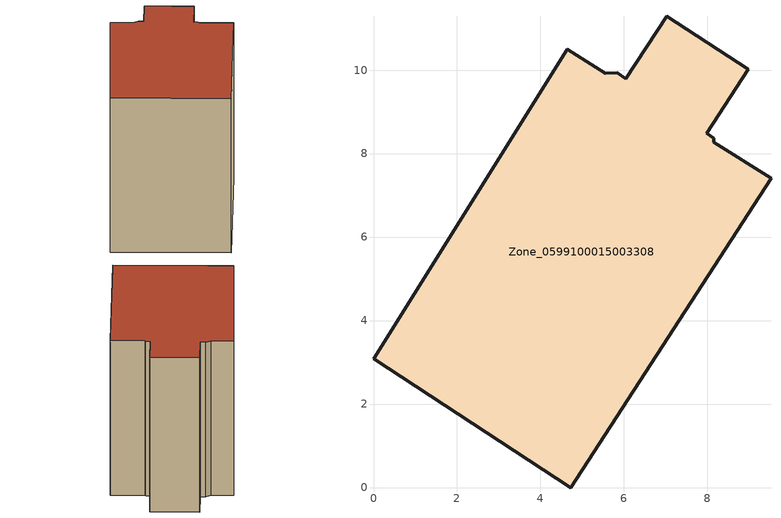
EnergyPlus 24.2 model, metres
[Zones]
Zone_0599100015003308
 floor ground (C_G): 8.16,8.37 8.15,8.27 9.52,7.4 4.72,0 0,3.08 4.64,10.5 5.55,9.93 5.84,9.93 6.05,9.79 7.03,11.29 8.98,10.02 7.98,8.48 z0.91
 wall outside (C_F): 8.98,10.02 7.03,11.29 6.05,9.79 5.84,9.93 5.55,9.93 4.64,10.5 0,3.08 4.72,0 9.52,7.4 8.15,8.27 8.16,8.37 7.98,8.48 8.98,10.02 z0.91:8.77
 roof outside (C_R): 8.15,8.27 8.16,8.37 7.98,8.48 8.98,10.02 7.03,11.29 6.05,9.79 5.84,9.93 5.55,9.93 4.64,10.5 0,3.08 4.72,0 9.52,7.4 z8.77
[BUILDING]
Pand.0599100015003308: North Axis=0; Terrain=City; Loads Convergence Tolerance Value=0.04; Temperature Convergence Tolerance Value=0.4; Solar Distribution=FullExterior; Maximum Number of Warmup Days=25; Minimum Number of Warmup Days=1
[Site:Location]
Rotterdam.The.Hague.AP_ZH_NLD Design_Conditions: Latitude=51.96; Longitude=4.45; Time Zone=1; Elevation=-4.5
[SITE:GROUNDTEMPERATURE:BUILDINGSURFACE]
18, 18, 18, 18, 18, 18, 18, 18, 18, 18, 18, 18
[MATERIAL] Thermal Absorptance=0.9; Solar Absorptance=0.7; Visible Absorptance=0.7
Name | Roughness | Thickness | Conductivity | Density | Specific Heat
G.TI.1965-1974 | MediumSmooth | 0.15 | 0.882353 | 540 | 1210
F.TI.1965-1974 | Rough | 0.3 | 0.697674 | 1920 | 840
R.TI.1965-1974 | MediumRough | 0.2 | 0.232558 | 1500 | 1000
[CONSTRUCTION]
C_G: G.TI.1965-1974
C_F: F.TI.1965-1974
C_R: R.TI.1965-1974
[ZONE]
Zone_0599100015003308: Type=1; Multiplier=1; Ceiling Height=Autocalculate; Volume=Autocalculate; Floor Area=autocalculate; Part of Total Floor Area=Yes
[ZONEINFILTRATION:DESIGNFLOWRATE]
Infil_Zone_0599100015003308: Zone or ZoneList or Space or SpaceList=Zone_0599100015003308; Schedule=AlwaysOn; Design Flow Rate Calculation Method=Flow/Area; Flow Rate per Floor Area=0.003; Constant Term Coefficient=1; Temperature Term Coefficient=0; Velocity Term Coefficient=0; Velocity Squared Term Coefficient=0
[HVACTEMPLATE:ZONE:IDEALLOADSAIRSYSTEM]
Zone_0599100015003308: Maximum Heating Supply Air Temperature=50; Minimum Cooling Supply Air Temperature=13; Maximum Heating Supply Air Humidity Ratio=0.0156; Minimum Cooling Supply Air Humidity Ratio=0.0077; Heating Limit=NoLimit; Cooling Limit=NoLimit; Dehumidification Control Type=ConstantSensibleHeatRatio; Cooling Sensible Heat Ratio=0.7; Dehumidification Setpoint=60; Humidification Control Type=None; Humidification Setpoint=30; Outdoor Air Method=None; Outdoor Air Flow Rate per Person=0.00944; Outdoor Air Flow Rate per Zone Floor Area=0; Outdoor Air Flow Rate per Zone=0; Demand Controlled Ventilation Type=None; Outdoor Air Economizer Type=NoEconomizer; Heat Recovery Type=None; Sensible Heat Recovery Effectiveness=0.7; Latent Heat Recovery Effectiveness=0.65
[ZONECONTROL:THERMOSTAT]
ThermostatControl_Zone_0599100015003308: Zone or ZoneList=Zone_0599100015003308; Control Type Schedule=DualSetpointControlType; Control 1=Thermostat_Zone_0599100015003308; Temperature Difference Between Cutout And Setpoint=0
[THERMOSTATSETPOINT:DUALSETPOINT]
Thermostat_Zone_0599100015003308: Heating Setpoint Temperature Schedule=HeatingSetpoint_Zone_0599100015003308; Cooling Setpoint Temperature Schedule=CoolingSetpoint_Zone_0599100015003308
[SCHEDULE:COMPACT]
HeatingSetpoint_Zone_0599100015003308: Through: 12/31, For: AllDays, Until: 24:00, 21
CoolingSetpoint_Zone_0599100015003308: Through: 12/31, For: AllDays, Until: 24:00, 24
DualSetpointControlType: Through: 12/31, For: AllDays, Until: 24:00, 4
AlwaysOn: Through: 12/31, For: AllDays, Until: 24:00, 1
